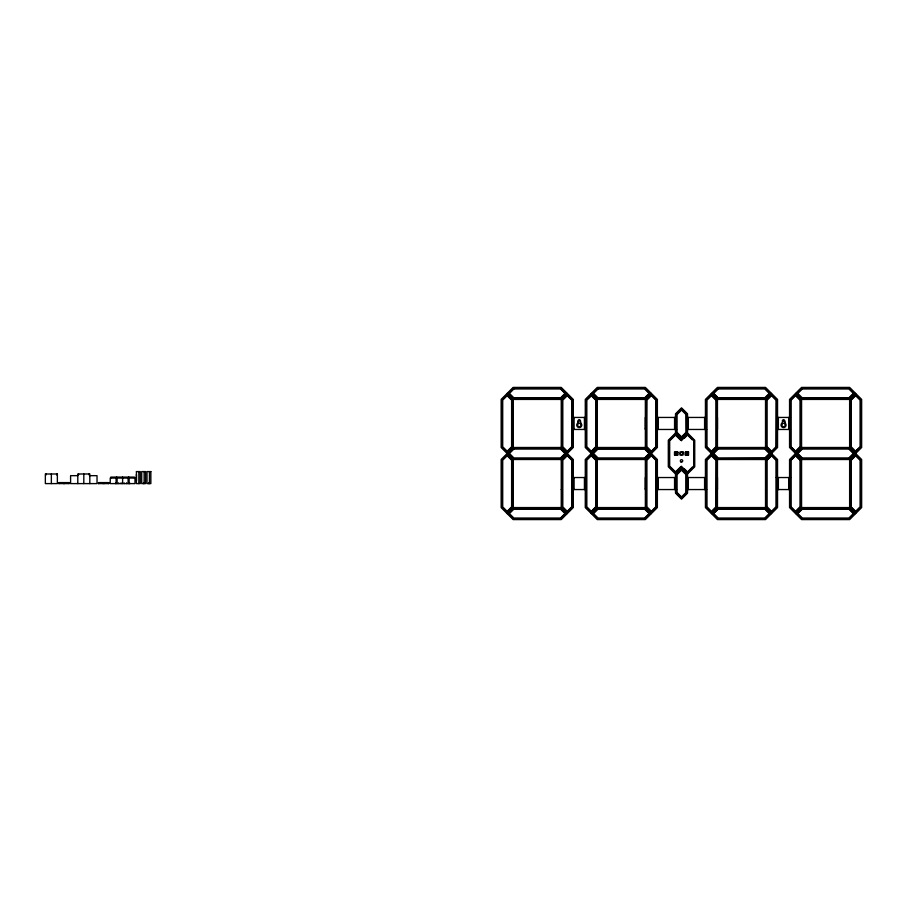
<?xml version="1.0" encoding="UTF-8"?>
<svg xmlns="http://www.w3.org/2000/svg" width="907" height="907" viewBox="0 0 907 907"><rect width="100%" height="100%" fill="white"/><g stroke="black" fill="none" stroke-linecap="round" stroke-linejoin="round"><path stroke-width="1.36" d="M138.839 483.601L138.839 471.583M645.353 489.553L645.353 477.536L646.079 477.536L646.079 488.828L645.353 488.828M645.353 429.465L645.353 417.447L646.079 417.447L646.079 428.75L645.353 428.75M658.21 489.553L658.21 477.536M658.21 429.465L658.21 417.447M674.559 489.553L674.559 477.536M674.559 429.465L674.559 417.447M675.273 489.553L675.273 477.536M675.273 429.465L675.273 417.447M687.529 477.536L687.529 489.553L706.666 489.553M687.529 417.447L687.529 429.465L706.666 429.465M688.254 489.553L688.254 477.536M688.254 429.465L688.254 417.447M704.592 489.553L704.592 477.536M704.592 429.465L704.592 417.447M705.317 489.553L705.317 477.536M705.317 429.465L705.317 417.447M717.448 489.553L717.448 477.536L716.734 477.536M717.448 429.465L717.448 417.447L716.734 417.447M562.079 400.134L567.249 394.964L572.385 399.942L572.419 446.788L567.249 451.947L562.079 446.788M513.884 398.581L508.714 393.423L513.884 388.253L560.719 388.275L565.696 393.423L560.537 398.581M513.373 508.623L560.537 508.419L565.696 513.577L560.537 518.747L513.884 518.747L508.929 514.088L508.929 513.067M578.428 421.052C579.324 418.66 581.444 422.288 580.106 423.569A1.678 1.678 0 0 1 580.548 426.097A1.678 1.678 0 0 1 577.974 426.097A1.678 1.678 0 0 1 578.428 423.569L578.428 421.052L578.008 422.9A2.517 2.517 0 0 0 577.328 426.698A2.517 2.517 0 0 0 581.194 426.698A2.517 2.517 0 0 0 580.525 422.9L580.525 421.063A1.258 1.258 0 0 0 579.267 419.805A1.258 1.258 0 0 0 578.008 421.063M597.996 398.581L592.827 393.423L597.996 388.253L644.832 388.275L649.809 393.423L644.65 398.581M592.827 513.577L597.996 508.419L644.65 508.419L649.809 513.577L644.65 518.747L597.996 518.747L592.827 513.577L597.736 518.509M676.361 414.488L681.01 409.533L682.03 409.533M676.361 474.576L681.01 469.622L682.03 469.622M718.163 398.581L712.993 393.423L718.163 388.253L764.998 388.275L769.975 393.423L764.816 398.581M712.993 513.577L718.163 508.419L764.816 508.419L769.975 513.577L764.816 518.747L718.163 518.747L712.993 513.577L717.902 508.657L765.066 508.657M782.707 421.052C783.603 418.66 785.723 422.288 784.385 423.569A1.678 1.678 0 0 1 784.827 426.097A1.678 1.678 0 0 1 782.253 426.097A1.678 1.678 0 0 1 782.707 423.569L782.707 421.052L782.288 422.9A2.517 2.517 0 0 0 781.619 426.698A2.517 2.517 0 0 0 785.473 426.698A2.517 2.517 0 0 0 784.804 422.9L784.804 421.063A1.258 1.258 0 0 0 783.546 419.805A1.258 1.258 0 0 0 782.288 421.063M797.321 393.933L797.321 392.912L802.276 388.253L848.929 388.253L854.088 393.423L848.929 398.581M854.088 513.577L848.929 518.747L802.276 518.747L797.106 513.577L802.276 508.419L848.929 508.419L854.088 513.577L849.19 508.657L802.015 508.657M580.106 423.569L580.525 422.9M784.385 423.569L784.804 422.9M586.319 459.702L586.115 506.866L591.285 512.036L596.443 506.866L596.443 460.212L591.795 455.257L590.774 455.257M593.042 452.99L593.042 454.01L597.996 458.67L644.65 458.67L649.605 454.01L649.605 452.99M646.408 399.624L646.192 446.788L651.362 451.947L656.532 446.788L656.532 400.134L651.872 395.18L650.852 395.18M686.474 493.023L686.474 474.066M716.405 507.376L716.609 460.212L711.439 455.053L706.281 460.212L706.281 506.866L710.929 511.82L711.95 511.82M769.771 454.01L769.771 452.99L764.816 448.33L718.163 448.33L712.993 453.5L718.163 458.67L765.327 458.454M776.483 447.298L776.698 400.134L771.528 394.964L766.358 400.134L766.358 446.788L771.018 451.743L772.038 451.743M512.092 447.049L507.16 451.969L502.002 446.788L502.002 400.134L507.16 394.964L512.33 400.134L512.33 446.788L507.353 451.924L503.226 448.024M565.719 393.423L560.787 398.343L513.623 398.343M561.24 447.491L513.169 447.491L501.152 459.509L501.152 507.569L513.169 519.586L561.24 519.586L573.258 507.569L573.258 459.509L561.24 447.491L561.24 399.431L567.249 393.423M503.226 458.976L507.16 455.031L512.33 460.212L512.33 506.866L507.16 512.036L502.002 506.866L502.002 460.212L507.16 455.053L512.092 459.951M586.353 399.874L591.795 395.18M592.804 393.423L597.736 388.491M507.16 513.577L513.169 507.569L561.24 507.569L567.249 513.577M513.169 459.509L561.24 459.509L573.258 447.491L573.258 399.431L561.24 387.414L513.169 387.414L501.152 399.431L501.152 447.491L513.169 459.509L513.169 507.569M645.353 447.491L597.294 447.491L585.276 459.509L585.276 507.569L597.294 519.586L645.353 519.586L657.371 507.569L657.371 459.509L645.353 447.491L645.353 399.431L651.362 393.423M596.205 507.126L591.285 512.058L586.353 507.126M644.911 458.432L649.831 453.5L644.911 448.568M651.362 451.969L656.294 447.049M591.285 513.577L597.294 507.569L645.353 507.569L651.362 513.577M597.294 459.509L645.353 459.509L657.371 447.491L657.371 399.431L645.353 387.414L597.294 387.414L585.276 399.431L585.276 447.491L597.294 459.509L597.294 507.569M675.511 433.07L668.3 440.28L668.3 466.72L675.511 473.93L675.511 493.159L681.52 499.167L687.529 493.159L687.529 473.93L694.739 466.72L694.739 440.28L687.529 433.07L687.529 413.841L681.52 407.833L675.511 413.841L675.511 433.07L681.52 439.079L687.529 433.07M670.636 439.906L675.511 435.099L680.545 440.054M681.52 440.099L687.529 434.09L694.025 440.575L694.025 466.425L687.529 472.91L681.52 466.901L675.511 472.91L669.026 466.425L669.026 440.575L675.511 434.09L681.52 440.269L687.018 434.77L688.039 434.77M684.468 438.092L687.404 435.156M680.545 466.946L675.556 471.889L670.636 467.094M675.511 472.23L681.52 466.221M675.511 473.93L681.52 467.921L687.529 473.93M687.653 471.844L692.404 467.094M765.519 447.491L717.448 447.491L705.431 459.509L705.431 507.569L717.448 519.586L765.519 519.586L777.537 507.569L777.537 459.509L765.519 447.491L765.519 399.431L771.528 393.423M711.439 513.577L717.448 507.569L765.519 507.569L771.528 513.577M717.448 459.509L765.519 459.509L777.537 447.491L777.537 399.431L765.519 387.414L717.448 387.414L705.431 399.431L705.431 447.491L717.448 459.509L717.448 507.569M766.596 459.951L771.528 455.031L776.698 460.212L776.698 506.866L771.528 512.036L766.358 506.866L766.358 460.212L771.528 455.053M800.484 447.049L795.564 451.969L790.394 446.788L790.394 400.134L795.564 394.964L800.722 400.134L800.722 446.788L795.745 451.924L791.618 448.024M854.111 393.423L849.19 398.343L802.015 398.343M849.632 447.491L801.573 447.491L789.555 459.509L789.555 507.569L801.573 519.586L849.632 519.586L861.65 507.569L861.65 459.509L849.632 447.491L849.632 399.431L855.641 393.423M791.618 458.976L795.564 455.031L800.722 460.212L800.722 506.866L795.564 512.036L790.394 506.866L790.394 460.212L795.564 455.053L800.484 459.951M795.564 512.058L800.484 507.126M849.19 458.432L854.111 453.5L848.929 448.33L802.276 448.33L797.106 453.5L802.276 458.67L848.929 458.67L854.088 453.5L849.19 448.568M855.131 451.743L860.573 447.049M795.564 513.577L801.573 507.569L849.632 507.569L855.641 513.577M801.573 459.509L849.632 459.509L861.65 447.491L861.65 399.431L849.632 387.414L801.573 387.414L789.555 399.431L789.555 447.491L801.573 459.509L801.573 507.569M566.739 455.257L567.759 455.257L572.419 460.212L572.419 506.866L567.249 512.036L562.079 506.866M597.486 448.546L645.16 448.546M682.03 497.467L681.01 497.467L676.361 492.512M651.872 455.257L650.852 455.257L646.192 460.212L646.192 506.866L651.362 512.036L656.532 506.866L656.317 459.702M855.641 451.947L860.811 446.788L860.811 400.134L855.641 394.964L850.471 400.134L850.687 447.298M855.641 455.053L850.471 460.212L850.471 506.866L855.641 512.036L860.811 506.866L860.811 460.212L855.641 455.053L860.573 459.951M597.736 398.343L644.911 398.343M765.066 398.343L717.902 398.343L712.97 393.423M507.16 393.423L513.169 399.431L561.24 399.431M591.285 393.423L597.294 399.431L645.353 399.431M711.439 393.423L717.448 399.431L765.519 399.431M795.564 393.423L801.573 399.431L849.632 399.431M572.328 417.447L585.151 417.447M675.749 417.447L657.382 417.447L657.496 429.465L676.633 429.465M687.053 417.447L705.431 417.447M776.607 417.447L790.473 417.447M716.734 428.75L717.448 428.75M572.328 429.465L585.151 429.465M776.607 429.465L790.473 429.465M77.798 475.665L70.587 475.665L70.587 483.601L97.026 483.601L97.026 475.665L89.816 475.665M573.281 477.536L585.253 477.536M675.749 477.536L657.382 477.536L657.496 489.553L676.633 489.553M687.053 477.536L705.431 477.536M776.233 477.536L790.859 477.536M716.734 488.828L717.448 488.828M561.24 489.553L561.955 489.553M573.031 489.553L585.491 489.553M765.519 489.553L766.245 489.553M777.31 489.553L789.77 489.553M513.623 508.657L560.787 508.657L565.719 513.577M597.736 508.657L644.911 508.657M676.021 434.77L675.001 434.77L669.151 440.632L669.151 466.368L675.33 472.411L681.52 466.731L687.71 472.411L693.9 466.368L693.9 440.632M795.564 394.942L800.484 399.874M766.596 447.049L771.528 451.969M687.665 435.156L692.415 439.906M675.511 434.77L681.52 440.779M684.468 468.908L687.404 471.844M596.205 399.874L591.285 394.942L586.115 400.134L586.115 446.788L591.285 451.947L596.443 446.788L596.239 399.624M651.362 455.031L656.294 459.951M686.474 413.977L686.599 432.786L681.52 437.593L676.361 432.424M782.288 422.9L782.707 423.569M578.008 422.9L578.428 423.569M849.632 459.509L849.632 507.569M801.573 399.431L801.573 447.491M788.705 417.447L788.705 429.465M788.705 477.536L788.705 489.553M778.376 417.447L778.376 429.465M778.376 477.536L778.376 489.553M765.519 459.509L765.519 507.569M717.448 399.431L717.448 447.491M669.683 440.859L669.683 466.141M645.353 459.509L645.353 507.569M597.294 399.431L597.294 447.491M584.425 417.447L584.425 429.465M584.425 477.536L584.425 489.553M574.097 417.447L574.097 429.465M574.097 477.536L574.097 489.553M561.24 459.509L561.24 507.569M513.169 399.431L513.169 447.491M149.417 471.583L149.417 483.601M148.691 482.875L148.691 483.601M144.122 471.583L144.122 483.601M143.408 482.875L143.408 483.601M136.435 474.338L136.435 480.835M134.451 478.068L134.451 477.105L110.779 477.105L110.779 478.068M129.633 482.875L129.633 483.601M129.134 478.068L129.134 483.601M128.749 477.105L128.749 478.068M128.499 477.105L128.499 478.068M128.114 478.068L128.114 483.601M126.561 482.875L126.561 483.601M124.157 482.875L124.157 483.601M122.615 477.105L122.615 483.601M121.073 482.875L121.073 483.601M118.67 482.875L118.67 483.601M117.116 478.068L117.116 483.601M116.742 477.105L116.742 478.068M116.481 477.105L116.481 478.068M116.096 478.068L116.096 483.601M115.597 482.875L115.597 483.601M108.591 482.637L108.591 483.601M108.08 482.637L99.18 482.637M104.135 482.637L104.135 483.601M103.115 482.637L103.115 483.601M98.67 482.637L98.67 483.601M89.816 483.601L89.816 473.987L77.798 473.987L77.798 483.601M89.09 473.987L89.09 474.939M83.807 473.987L83.807 483.601M78.512 473.987L78.512 474.939M68.932 482.637L68.932 483.601M68.422 482.637L59.533 482.637M64.488 482.637L64.488 483.601M63.467 482.637L63.467 483.601M59.023 482.637L59.023 483.601M56.642 473.987L56.642 474.939M51.359 473.987L51.359 483.601M46.076 473.987L46.076 474.939M136.435 471.583L136.435 483.601L140.279 483.601L140.279 471.583L136.435 471.583M508.736 453.319L513.884 458.67L560.537 458.67L565.696 453.5L560.537 448.33L513.884 448.33L508.736 453.319M675.704 453.33C676.441 455.631 677.484 451.72 675.704 453.33M686.18 453.33C686.916 455.631 687.971 451.72 686.18 453.33M706.304 399.942L706.281 446.788L711.439 451.947L716.609 446.788L716.609 400.134L711.439 394.964L706.304 399.942M507.16 394.443L501.877 399.726L501.877 447.196L507.16 452.48L512.455 447.196L512.455 399.726L507.16 394.443M513.475 388.128L508.181 393.423L513.475 398.706L560.945 398.706L566.229 393.423L560.945 388.128L513.475 388.128M507.16 395.69L502.716 400.134L502.716 446.788L507.16 451.233L511.616 446.788L511.616 400.134L507.16 395.69M513.884 388.967L509.439 393.423L513.884 397.867L560.537 397.867L564.982 393.423L560.537 388.967L513.884 388.967M507.16 454.52L501.877 459.804L501.877 507.274L507.16 512.557L512.455 507.274L512.455 459.804L507.16 454.52M513.475 448.217L508.181 453.5L513.475 458.783L560.945 458.783L566.229 453.5L560.945 448.217L513.475 448.217M567.249 394.443L561.955 399.726L561.955 447.196L567.249 452.48L572.532 447.196L572.532 399.726L567.249 394.443M507.16 455.768L502.716 460.212L502.716 506.866L507.16 511.31L511.616 506.866L511.616 460.212L507.16 455.768M513.884 449.056L509.439 453.5L513.884 457.944L560.537 457.944L564.982 453.5L560.537 449.056L513.884 449.056M567.249 395.69L562.805 400.134L562.805 446.788L567.249 451.233L571.693 446.788L571.693 400.134L567.249 395.69M591.285 394.443L585.99 399.726L585.99 447.196L591.285 452.48L596.568 447.196L596.568 399.726L591.285 394.443M597.588 388.128L592.305 393.423L597.588 398.706L645.058 398.706L650.342 393.423L645.058 388.128L597.588 388.128M591.285 395.69L586.829 400.134L586.829 446.788L591.285 451.233L595.729 446.788L595.729 400.134L591.285 395.69M597.996 388.967L593.552 393.423L597.996 397.867L644.65 397.867L649.095 393.423L644.65 388.967L597.996 388.967M513.475 508.294L508.181 513.577L513.475 518.872L560.945 518.872L566.229 513.577L560.945 508.294L513.475 508.294M567.249 454.52L561.955 459.804L561.955 507.274L567.249 512.557L572.532 507.274L572.532 459.804L567.249 454.52M513.884 509.133L509.439 513.577L513.884 518.033L560.537 518.033L564.982 513.577L560.537 509.133L513.884 509.133M567.249 455.768L562.805 460.212L562.805 506.866L567.249 511.31L571.693 506.866L571.693 460.212L567.249 455.768M591.285 454.52L585.99 459.804L585.99 507.274L591.285 512.557L596.568 507.274L596.568 459.804L591.285 454.52M597.588 448.217L592.305 453.5L597.588 458.783L645.058 458.783L650.342 453.5L645.058 448.217L597.588 448.217M651.362 394.443L646.079 399.726L646.079 447.196L651.362 452.48L656.645 447.196L656.645 399.726L651.362 394.443M591.285 455.768L586.829 460.212L586.829 506.866L591.285 511.31L595.729 506.866L595.729 460.212L591.285 455.768M597.996 449.056L593.552 453.5L597.996 457.944L644.65 457.944L649.095 453.5L644.65 449.056L597.996 449.056M651.362 395.69L646.918 400.134L646.918 446.788L651.362 451.233L655.806 446.788L655.806 400.134L651.362 395.69M681.52 408.853L676.237 414.148L676.237 432.775L681.52 438.058L686.814 432.775L686.814 414.148L681.52 408.853M681.52 410.043L677.076 414.488L677.076 432.424L681.52 436.868L685.964 432.424L685.964 414.488L681.52 410.043M597.588 508.294L592.305 513.577L597.588 518.872L645.058 518.872L650.342 513.577L645.058 508.294L597.588 508.294M651.362 454.52L646.079 459.804L646.079 507.274L651.362 512.557L656.645 507.274L656.645 459.804L651.362 454.52M711.439 394.443L706.156 399.726L706.156 447.196L711.439 452.48L716.734 447.196L716.734 399.726L711.439 394.443M717.754 388.128L712.46 393.423L717.754 398.706L765.225 398.706L770.508 393.423L765.225 388.128L717.754 388.128M597.996 509.133L593.552 513.577L597.996 518.033L644.65 518.033L649.095 513.577L644.65 509.133L597.996 509.133M651.362 455.768L646.918 460.212L646.918 506.866L651.362 511.31L655.806 506.866L655.806 460.212L651.362 455.768M711.439 395.69L706.995 400.134L706.995 446.788L711.439 451.233L715.895 446.788L715.895 400.134L711.439 395.69M718.163 388.967L713.718 393.423L718.163 397.867L764.816 397.867L769.261 393.423L764.816 388.967L718.163 388.967M681.52 468.942L676.237 474.225L676.237 492.852L681.52 498.147L686.814 492.852L686.814 474.225L681.52 468.942M681.52 470.132L677.076 474.576L677.076 492.512L681.52 496.957L685.964 492.512L685.964 474.576L681.52 470.132M711.439 454.52L706.156 459.804L706.156 507.274L711.439 512.557L716.734 507.274L716.734 459.804L711.439 454.52M717.754 448.217L712.46 453.5L717.754 458.783L765.225 458.783L770.508 453.5L765.225 448.217L717.754 448.217M771.528 394.443L766.245 399.726L766.245 447.196L771.528 452.48L776.811 447.196L776.811 399.726L771.528 394.443M711.439 455.768L706.995 460.212L706.995 506.866L711.439 511.31L715.895 506.866L715.895 460.212L711.439 455.768M718.163 449.056L713.718 453.5L718.163 457.944L764.816 457.944L769.261 453.5L764.816 449.056L718.163 449.056M771.528 395.69L767.084 400.134L767.084 446.788L771.528 451.233L775.973 446.788L775.973 400.134L771.528 395.69M795.564 394.443L790.269 399.726L790.269 447.196L795.564 452.48L800.847 447.196L800.847 399.726L795.564 394.443M801.867 388.128L796.584 393.423L801.867 398.706L849.337 398.706L854.621 393.423L849.337 388.128L801.867 388.128M795.564 395.69L791.108 400.134L791.108 446.788L795.564 451.233L800.008 446.788L800.008 400.134L795.564 395.69M802.276 388.967L797.831 393.423L802.276 397.867L848.929 397.867L853.374 393.423L848.929 388.967L802.276 388.967M717.754 508.294L712.46 513.577L717.754 518.872L765.225 518.872L770.508 513.577L765.225 508.294L717.754 508.294M771.528 454.52L766.245 459.804L766.245 507.274L771.528 512.557L776.811 507.274L776.811 459.804L771.528 454.52M718.163 509.133L713.718 513.577L718.163 518.033L764.816 518.033L769.261 513.577L764.816 509.133L718.163 509.133M771.528 455.768L767.084 460.212L767.084 506.866L771.528 511.31L775.973 506.866L775.973 460.212L771.528 455.768M795.564 454.52L790.269 459.804L790.269 507.274L795.564 512.557L800.847 507.274L800.847 459.804L795.564 454.52M801.867 448.217L796.584 453.5L801.867 458.783L849.337 458.783L854.621 453.5L849.337 448.217L801.867 448.217M855.641 394.443L850.358 399.726L850.358 447.196L855.641 452.48L860.924 447.196L860.924 399.726L855.641 394.443M795.564 455.768L791.108 460.212L791.108 506.866L795.564 511.31L800.008 506.866L800.008 460.212L795.564 455.768M802.276 449.056L797.831 453.5L802.276 457.944L848.929 457.944L853.374 453.5L848.929 449.056L802.276 449.056M855.641 395.69L851.197 400.134L851.197 446.788L855.641 451.233L860.085 446.788L860.085 400.134L855.641 395.69M801.867 508.294L796.584 513.577L801.867 518.872L849.337 518.872L854.621 513.577L849.337 508.294L801.867 508.294M855.641 454.52L850.358 459.804L850.358 507.274L855.641 512.557L860.924 507.274L860.924 459.804L855.641 454.52M802.276 509.133L797.831 513.577L802.276 518.033L848.929 518.033L853.374 513.577L848.929 509.133L802.276 509.133M855.641 455.768L851.197 460.212L851.197 506.866L855.641 511.31L860.085 506.866L860.085 460.212L855.641 455.768M677.586 451.958L674.502 451.958L674.502 455.042L677.586 455.042L677.586 451.958M683.062 451.958L679.989 451.958L679.989 455.042L683.062 455.042L683.062 451.958M688.538 451.958L685.465 451.958L685.465 455.042L688.538 455.042L688.538 451.958M677.778 452.242L674.887 452.242L674.887 455.121L677.778 455.121L677.778 452.242M688.152 452.242L685.273 452.242L685.273 455.121L688.152 455.121L688.152 452.242M145.562 471.583L141.719 471.583L141.719 483.601L145.562 483.601L145.562 471.583M150.857 471.583L147.013 471.583L147.013 483.601L150.857 483.601L150.857 471.583M57.368 473.987L45.35 473.987L45.35 483.601L57.368 483.601L57.368 473.987M134.996 478.068L110.235 478.068L110.235 483.601L134.996 483.601L134.996 478.068M69.147 482.637L58.808 482.637L58.808 483.601L69.147 483.601L69.147 482.637M108.795 482.637L98.466 482.637L98.466 483.601L108.795 483.601L108.795 482.637M680.919 461.924A1.202 1.202 0 0 0 682.722 460.881A1.202 1.202 0 0 0 680.919 459.849A1.202 1.202 0 0 0 680.919 461.924M680.919 454.543A1.202 1.202 0 0 0 682.722 453.5A1.202 1.202 0 0 0 680.919 452.457A1.202 1.202 0 0 0 680.919 454.543"/></g></svg>
